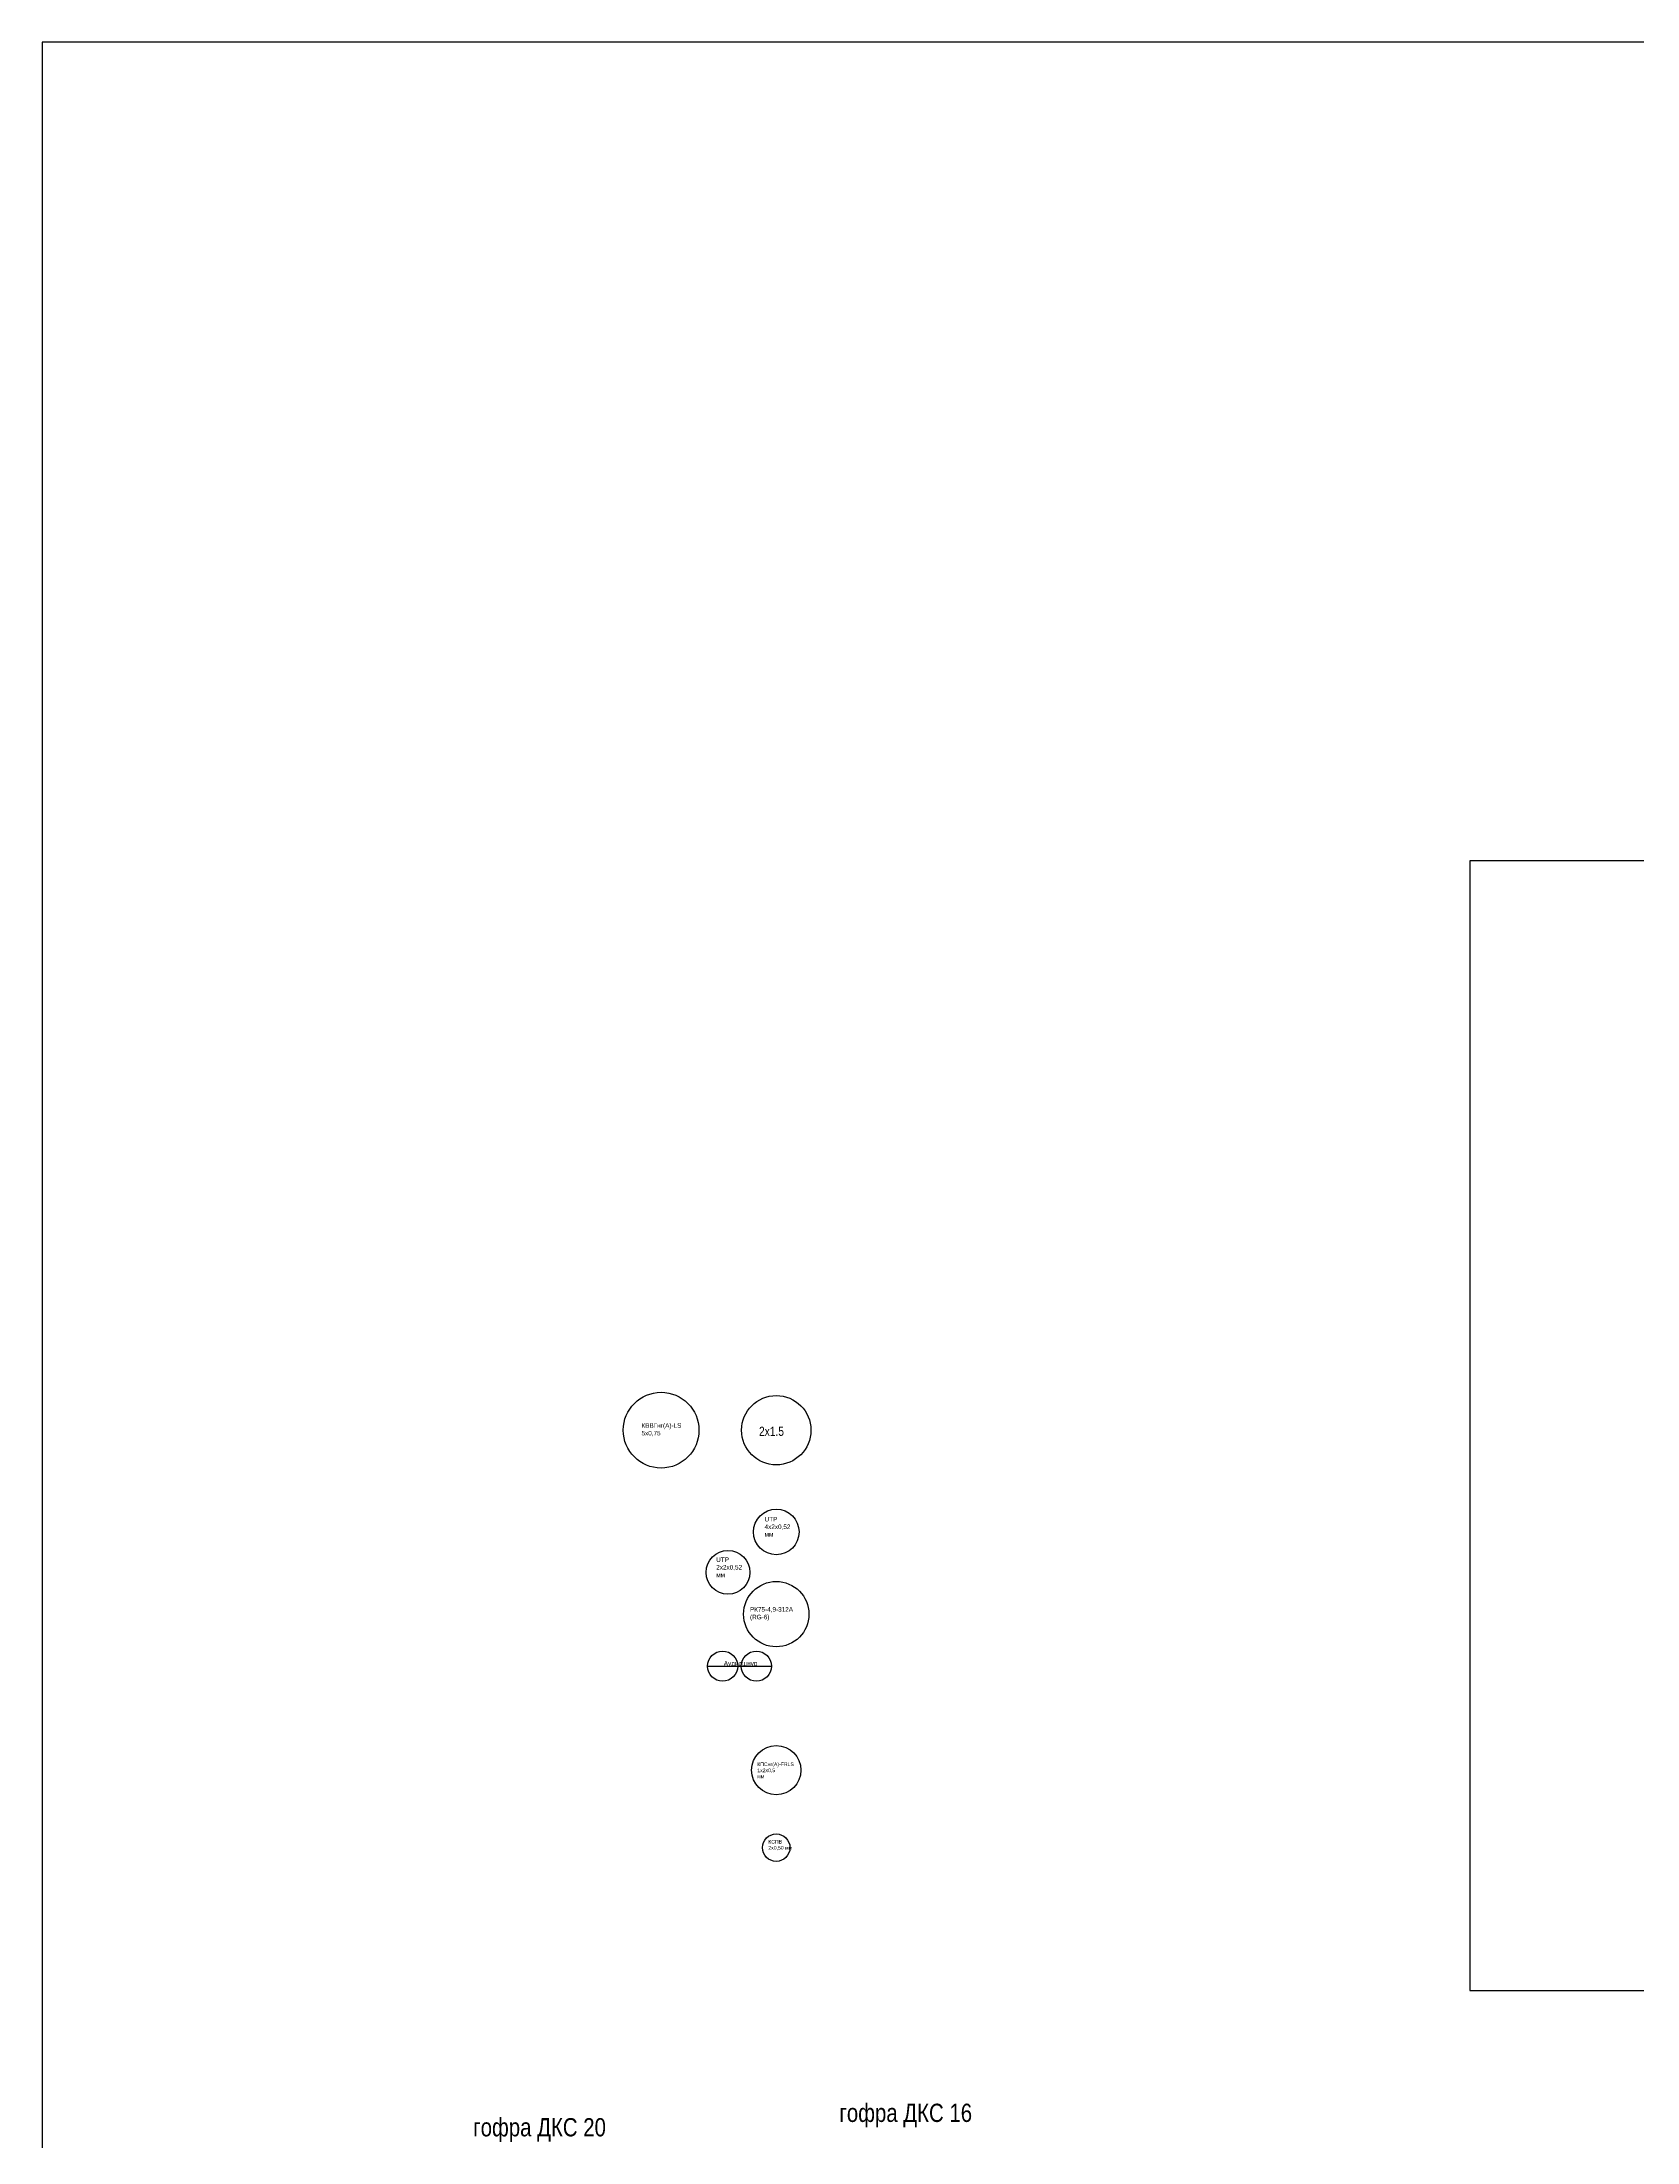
# Model space of a CAD drawing. Header units: millimetres. Extents: x -14566 to 16488, y -7315 to 17206.
# Drawn here: x -6689.1 to -6514.3, y -6461.7 to -6231.6 of the extents above; entities that cross this region are included whole.
import ezdxf

# ---------------------------------------------------------------- set-up
doc = ezdxf.new("R2010")
doc.units = ezdxf.units.MM
doc.layers.add('100 noprint', color=2, linetype='Continuous', plot=False)
doc.layers.add('13 Трассы и коробки слаботочки', color=7, linetype='Continuous')
doc.styles.get("Standard").update_dxf_attribs({"font": 'arial.ttf'})

msp = doc.modelspace()

# ---------------------------------------------------------------- linework, layer by layer
at = {"layer": '100 noprint'}
msp.add_line((-6616.19, -6409.56), (-6609.19, -6409.56), dxfattribs=at)
msp.add_lwpolyline([(-6689.13, -6231.57), (-6689.13, -7315.22), (-5928.08, -7315.22), (-5928.08, -6231.57)], close=True, dxfattribs=at)
at = {"layer": '100 noprint', "color": 3}
msp.add_lwpolyline([(-6532.65, -6321.3), (-6532.65, -6445.1), (-5985.26, -6445.1), (-5985.26, -6321.3)], close=True, dxfattribs=at)
at = {"layer": '100 noprint'}
for centre, radius in [((-6621.28, -6383.7), 4.15), ((-6608.66, -6383.7), 3.8), ((-6608.66, -6394.85), 2.5), ((-6613.95, -6399.28), 2.4), ((-6608.66, -6403.86), 3.58), ((-6614.54, -6409.56), 1.65), ((-6610.84, -6409.56), 1.65), ((-6608.66, -6429.45), 1.5)]:
    msp.add_circle(centre, radius, dxfattribs=at)
at = {"layer": '100 noprint', "color": 1}
msp.add_circle((-6608.66, -6420.96), 2.7, dxfattribs=at)

# ---------------------------------------------------------------- texts
at = {"layer": '100 noprint', "width": 0.8}
msp.add_text('2x1.5', height=1, dxfattribs=at).set_placement((-6610.55, -6384.32))
at = {"layer": '100 noprint', "width": 2.8168, "attachment_point": 1}
for s, insert, char_height in [('{КВВГнг(А)-LS 5х0,75}', (-6623.43, -6382.94), 0.5), ('{UTP 4х2х0,52 мм}', (-6609.94, -6393.2), 0.5), ('{UTP 2х2х0,52 мм}', (-6615.24, -6397.64), 0.5), ('{РК75-4,9-312А (RG-6)}', (-6611.54, -6403.09), 0.5), ('{Аудиошнур}', (-6614.41, -6409), 0.5), ('{КСПВ 2х0,50 мм}', (-6609.53, -6428.6), 0.4)]:
    msp.add_mtext(s, dxfattribs=dict(at, insert=insert, char_height=char_height))
at = {"layer": '100 noprint', "color": 1, "insert": (-6610.74, -6420.11), "char_height": 0.4, "width": 2.8168, "attachment_point": 1}
msp.add_mtext('{КПСнг(А)-FRLS 1x2x0,5 мм}', dxfattribs=at)
at = {"layer": '13 Трассы и коробки слаботочки', "width": 0.8}
for s, p in [('гофра ДКС 16', (-6601.74, -6459.51)), ('гофра ДКС 20', (-6641.87, -6461.09))]:
    msp.add_text(s, height=2, dxfattribs=at).set_placement(p)

doc.saveas('drawing.dxf')
